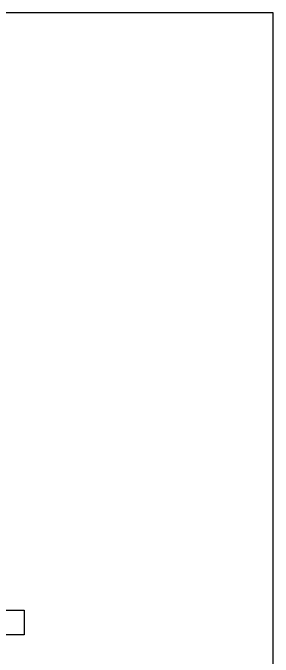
# Model space of a CAD drawing. Header units: millimetres. Extents: x 10 to 831, y 7 to 587.
# Drawn here: x 589.7 to 632.8, y 426.9 to 533.5 of the extents above; entities that cross this region are included whole.
import ezdxf

# ---------------------------------------------------------------- set-up
doc = ezdxf.new("R2010")
doc.units = ezdxf.units.MM
doc.layers.get('0').update_dxf_attribs({"linetype": 'CONTINUOUS'})

msp = doc.modelspace()

# ---------------------------------------------------------------- linework, layer by layer
at = {"color": 0}
for p, q in [((632.77, 533.464), (505.869, 533.464)), ((632.77, 158.641), (632.77, 533.464)), ((574.851, 434.657), (591.57, 434.657)), ((591.57, 434.657), (591.57, 430.569)), ((591.57, 430.569), (574.851, 430.569))]:
    msp.add_line(p, q, dxfattribs=at)

doc.saveas('drawing.dxf')
